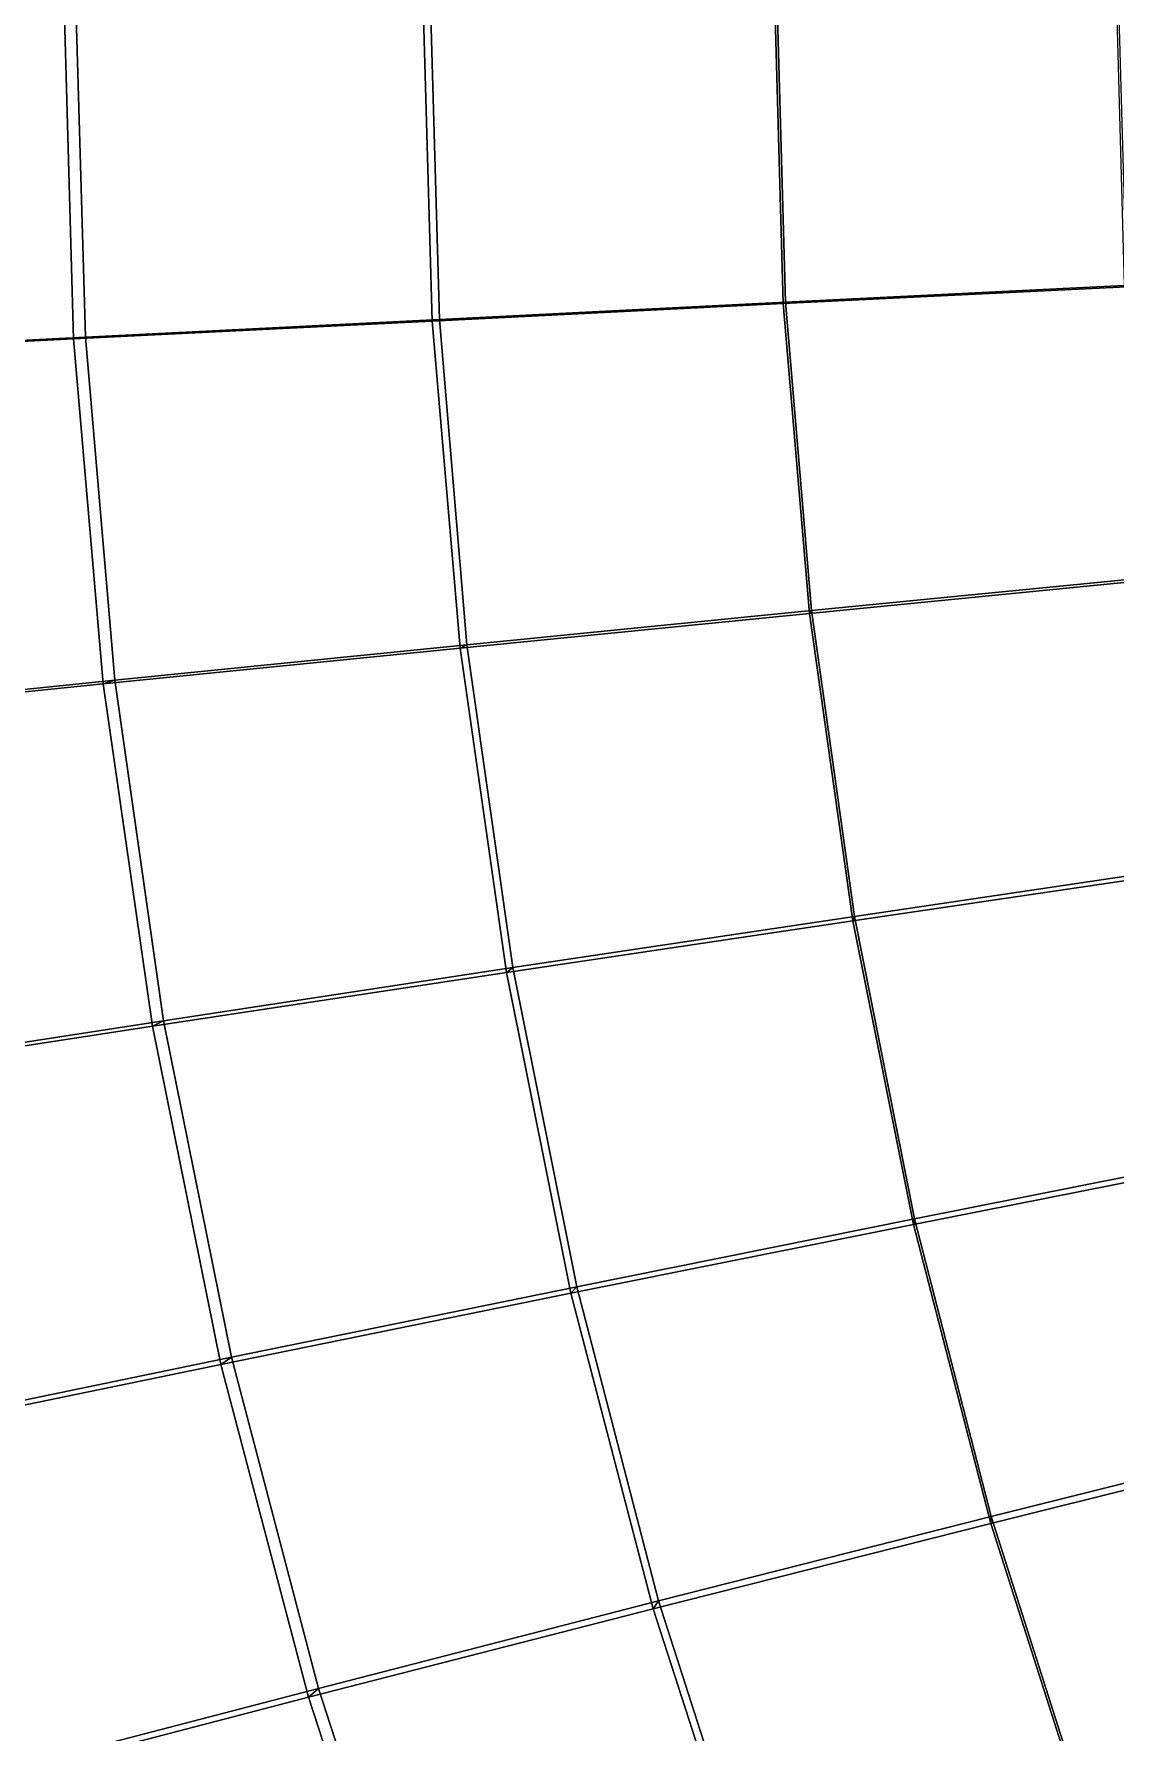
# Model space of a CAD drawing. Header units: metres. Extents: x -2184624 to 1125696, y -1900362 to 1900362.
# Drawn here: x -1068325 to -895741, y -277658 to -6583 of the extents above; entities that cross this region are included whole.
import ezdxf

# ---------------------------------------------------------------- set-up
doc = ezdxf.new("R2010")
doc.units = ezdxf.units.M

msp = doc.modelspace()

# ---------------------------------------------------------------- linework, layer by layer
at = {"layer": '1'}
for points in [[(-1060105.6, -54985.293, 598048.94), (-1117816.8, -57928.793, 590450.8), (-1119479.2, 0.01, 590733.8), (-1061670.9, -0.049, 598339.5)], [(-948709.56, -49634.027, 622856.75), (-1004738.5, -52405.004, 620458.7), (-1006222.94, -0.059, 620751), (-950103.06, 0.039, 623153.9)], [(-948335.8, -49402.01, 605398.9), (-1003608.6, -52144.277, 602989.44), (-1005080.56, -0.056, 603286.1), (-949717.2, 0.019, 605700.25)], [(-893911.06, -46959.266, 622851.94), (-948709.56, -49634.027, 622856.75), (-950103.06, 0.039, 623153.9), (-895217, -0.017, 623152.75)], [(-948335.8, -49402.01, 605398.9), (-948709.56, -49634.027, 622856.75), (-950103.06, 0.039, 623153.9), (-949717.2, 0.019, 605700.25)], [(-949717.2, 0.019, 605700.25), (-950103.06, 0.039, 623153.9), (-948709.56, -49634.027, 622856.75), (-948335.8, -49402.01, 605398.9)], [(-894291.3, -46754.688, 605393.8), (-948335.8, -49402.01, 605398.9), (-949717.2, 0.019, 605700.25), (-895585.75, -0.022, 605698.75)], [(-1061998.4, -55276.207, 615543.2), (-1120484.2, -58251.598, 607985.8), (-1122160.5, -0.02, 608264.3), (-1063576.6, -0.065, 615829.4)], [(-1060105.6, -54985.293, 598048.94), (-1061998.4, -55276.207, 615543.2), (-1063576.6, -0.065, 615829.4), (-1061670.9, -0.049, 598339.5)], [(-1061670.9, -0.049, 598339.5), (-1063576.6, -0.065, 615829.4), (-1061998.4, -55276.207, 615543.2), (-1060105.6, -54985.293, 598048.94)], [(-1004738.5, -52405.004, 620458.7), (-1061998.4, -55276.207, 615543.2), (-1063576.6, -0.065, 615829.4), (-1006222.94, -0.059, 620751)], [(-1003608.6, -52144.277, 602989.44), (-1060105.6, -54985.293, 598048.94), (-1061670.9, -0.049, 598339.5), (-1005080.56, -0.056, 603286.1)], [(-1003608.6, -52144.277, 602989.44), (-1004738.5, -52405.004, 620458.7), (-1006222.94, -0.059, 620751), (-1005080.56, -0.056, 603286.1)], [(-1005080.56, -0.056, 603286.1), (-1006222.94, -0.059, 620751), (-1004738.5, -52405.004, 620458.7), (-1003608.6, -52144.277, 602989.44)], [(-948335.8, -49402.01, 605398.9), (-948709.56, -49634.027, 622856.75), (-893911.06, -46959.266, 622851.94), (-894291.3, -46754.688, 605393.8)], [(-894291.3, -46754.688, 605393.8), (-893911.06, -46959.266, 622851.94), (-948709.56, -49634.027, 622856.75), (-948335.8, -49402.01, 605398.9)], [(-889999.44, -93739.35, 621949.9), (-944535.3, -99077.4, 621965.4), (-948709.56, -49634.027, 622856.75), (-893911.06, -46959.266, 622851.94)], [(-890414.44, -93331.76, 604479.4), (-944197.56, -98614.98, 604494.9), (-948335.8, -49402.01, 605398.9), (-894291.3, -46754.688, 605393.8)], [(-1003608.6, -52144.277, 602989.44), (-1004738.5, -52405.004, 620458.7), (-948709.56, -49634.027, 622856.75), (-948335.8, -49402.01, 605398.9)], [(-948335.8, -49402.01, 605398.9), (-948709.56, -49634.027, 622856.75), (-1004738.5, -52405.004, 620458.7), (-1003608.6, -52144.277, 602989.44)], [(-944535.3, -99077.4, 621965.4), (-1000292.2, -104607.266, 619582.1), (-1004738.5, -52405.004, 620458.7), (-948709.56, -49634.027, 622856.75)], [(-944197.56, -98614.98, 604494.9), (-999200.06, -104087.5, 602100), (-1003608.6, -52144.277, 602989.44), (-948335.8, -49402.01, 605398.9)], [(-944197.56, -98614.98, 604494.9), (-944535.3, -99077.4, 621965.4), (-948709.56, -49634.027, 622856.75), (-948335.8, -49402.01, 605398.9)], [(-948335.8, -49402.01, 605398.9), (-948709.56, -49634.027, 622856.75), (-944535.3, -99077.4, 621965.4), (-944197.56, -98614.98, 604494.9)], [(-1060105.6, -54985.293, 598048.94), (-1061998.4, -55276.207, 615543.2), (-1004738.5, -52405.004, 620458.7), (-1003608.6, -52144.277, 602989.44)], [(-1003608.6, -52144.277, 602989.44), (-1004738.5, -52405.004, 620458.7), (-1061998.4, -55276.207, 615543.2), (-1060105.6, -54985.293, 598048.94)], [(-1000292.2, -104607.266, 619582.1), (-1057270, -110337.484, 614685.56), (-1061998.4, -55276.207, 615543.2), (-1004738.5, -52405.004, 620458.7)], [(-999200.06, -104087.5, 602100), (-1055416.8, -109757.45, 597178.2), (-1060105.6, -54985.293, 598048.94), (-1003608.6, -52144.277, 602989.44)], [(-999200.06, -104087.5, 602100), (-1000292.2, -104607.266, 619582.1), (-1004738.5, -52405.004, 620458.7), (-1003608.6, -52144.277, 602989.44)], [(-1003608.6, -52144.277, 602989.44), (-1004738.5, -52405.004, 620458.7), (-1000292.2, -104607.266, 619582.1), (-999200.06, -104087.5, 602100)], [(-1117816.8, -57928.793, 590450.8), (-1120484.2, -58251.598, 607985.8), (-1061998.4, -55276.207, 615543.2), (-1060105.6, -54985.293, 598048.94)], [(-1060105.6, -54985.293, 598048.94), (-1061998.4, -55276.207, 615543.2), (-1120484.2, -58251.598, 607985.8), (-1117816.8, -57928.793, 590450.8)], [(-1057270, -110337.484, 614685.56), (-1115463.8, -116275.43, 607151.06), (-1120484.2, -58251.598, 607985.8), (-1061998.4, -55276.207, 615543.2)], [(-1055416.8, -109757.45, 597178.2), (-1112837.8, -115631.664, 589602.8), (-1117816.8, -57928.793, 590450.8), (-1060105.6, -54985.293, 598048.94)], [(-1055416.8, -109757.45, 597178.2), (-1057270, -110337.484, 614685.56), (-1061998.4, -55276.207, 615543.2), (-1060105.6, -54985.293, 598048.94)], [(-1060105.6, -54985.293, 598048.94), (-1061998.4, -55276.207, 615543.2), (-1057270, -110337.484, 614685.56), (-1055416.8, -109757.45, 597178.2)], [(-944197.56, -98614.98, 604494.9), (-944535.3, -99077.4, 621965.4), (-889999.44, -93739.35, 621949.9), (-890414.44, -93331.76, 604479.4)], [(-890414.44, -93331.76, 604479.4), (-889999.44, -93739.35, 621949.9), (-944535.3, -99077.4, 621965.4), (-944197.56, -98614.98, 604494.9)], [(-883500.06, -140162.39, 620448.8), (-937599.9, -148140.44, 620482.2), (-944535.3, -99077.4, 621965.4), (-889999.44, -93739.35, 621949.9)], [(-883972.7, -139554.98, 602957.7), (-937322.25, -147450.97, 602990.56), (-944197.56, -98614.98, 604494.9), (-890414.44, -93331.76, 604479.4)], [(-999200.06, -104087.5, 602100), (-1000292.2, -104607.266, 619582.1), (-944535.3, -99077.4, 621965.4), (-944197.56, -98614.98, 604494.9)], [(-944197.56, -98614.98, 604494.9), (-944535.3, -99077.4, 621965.4), (-1000292.2, -104607.266, 619582.1), (-999200.06, -104087.5, 602100)], [(-937599.9, -148140.44, 620482.2), (-992904.6, -156405.55, 618123.56), (-1000292.2, -104607.266, 619582.1), (-944535.3, -99077.4, 621965.4)], [(-937322.25, -147450.97, 602990.56), (-991875.25, -155630.2, 600619.94), (-999200.06, -104087.5, 602100), (-944197.56, -98614.98, 604494.9)], [(-937322.25, -147450.97, 602990.56), (-937599.9, -148140.44, 620482.2), (-944535.3, -99077.4, 621965.4), (-944197.56, -98614.98, 604494.9)], [(-944197.56, -98614.98, 604494.9), (-944535.3, -99077.4, 621965.4), (-937599.9, -148140.44, 620482.2), (-937322.25, -147450.97, 602990.56)], [(-1055416.8, -109757.45, 597178.2), (-1057270, -110337.484, 614685.56), (-1000292.2, -104607.266, 619582.1), (-999200.06, -104087.5, 602100)], [(-999200.06, -104087.5, 602100), (-1000292.2, -104607.266, 619582.1), (-1057270, -110337.484, 614685.56), (-1055416.8, -109757.45, 597178.2)], [(-992904.6, -156405.55, 618123.56), (-1049413.6, -164969.95, 613258.5), (-1057270, -110337.484, 614685.56), (-1000292.2, -104607.266, 619582.1)], [(-991875.25, -155630.2, 600619.94), (-1047626.2, -164104.3, 595729.25), (-1055416.8, -109757.45, 597178.2), (-999200.06, -104087.5, 602100)], [(-991875.25, -155630.2, 600619.94), (-992904.6, -156405.55, 618123.56), (-1000292.2, -104607.266, 619582.1), (-999200.06, -104087.5, 602100)], [(-999200.06, -104087.5, 602100), (-1000292.2, -104607.266, 619582.1), (-992904.6, -156405.55, 618123.56), (-991875.25, -155630.2, 600619.94)], [(-1112837.8, -115631.664, 589602.8), (-1115463.8, -116275.43, 607151.06), (-1057270, -110337.484, 614685.56), (-1055416.8, -109757.45, 597178.2)], [(-1055416.8, -109757.45, 597178.2), (-1057270, -110337.484, 614685.56), (-1115463.8, -116275.43, 607151.06), (-1112837.8, -115631.664, 589602.8)], [(-1049413.6, -164969.95, 613258.5), (-1107121.9, -173845, 605761.94), (-1115463.8, -116275.43, 607151.06), (-1057270, -110337.484, 614685.56)], [(-1047626.2, -164104.3, 595729.25), (-1104564.9, -172883.94, 588191.44), (-1112837.8, -115631.664, 589602.8), (-1055416.8, -109757.45, 597178.2)], [(-1047626.2, -164104.3, 595729.25), (-1049413.6, -164969.95, 613258.5), (-1057270, -110337.484, 614685.56), (-1055416.8, -109757.45, 597178.2)], [(-1055416.8, -109757.45, 597178.2), (-1057270, -110337.484, 614685.56), (-1049413.6, -164969.95, 613258.5), (-1047626.2, -164104.3, 595729.25)], [(-937322.25, -147450.97, 602990.56), (-937599.9, -148140.44, 620482.2), (-883500.06, -140162.39, 620448.8), (-883972.7, -139554.98, 602957.7)], [(-883972.7, -139554.98, 602957.7), (-883500.06, -140162.39, 620448.8), (-937599.9, -148140.44, 620482.2), (-937322.25, -147450.97, 602990.56)], [(-874444.1, -186051.95, 618351.5), (-927935.8, -196635.77, 618410.4), (-937599.9, -148140.44, 620482.2), (-883500.06, -140162.39, 620448.8)], [(-874997.5, -185249.52, 600831.6), (-927742.2, -195724.17, 600889.25), (-937322.25, -147450.97, 602990.56), (-883972.7, -139554.98, 602957.7)], [(-991875.25, -155630.2, 600619.94), (-992904.6, -156405.55, 618123.56), (-937599.9, -148140.44, 620482.2), (-937322.25, -147450.97, 602990.56)], [(-937322.25, -147450.97, 602990.56), (-937599.9, -148140.44, 620482.2), (-992904.6, -156405.55, 618123.56), (-991875.25, -155630.2, 600619.94)], [(-927935.8, -196635.77, 618410.4), (-982610.3, -207600.34, 616086.25), (-992904.6, -156405.55, 618123.56), (-937599.9, -148140.44, 620482.2)], [(-927742.2, -195724.17, 600889.25), (-981668.7, -206574.53, 598552.5), (-991875.25, -155630.2, 600619.94), (-937322.25, -147450.97, 602990.56)], [(-927742.2, -195724.17, 600889.25), (-927935.8, -196635.77, 618410.4), (-937599.9, -148140.44, 620482.2), (-937322.25, -147450.97, 602990.56)], [(-937322.25, -147450.97, 602990.56), (-937599.9, -148140.44, 620482.2), (-927935.8, -196635.77, 618410.4), (-927742.2, -195724.17, 600889.25)], [(-1047626.2, -164104.3, 595729.25), (-1049413.6, -164969.95, 613258.5), (-992904.6, -156405.55, 618123.56), (-991875.25, -155630.2, 600619.94)], [(-991875.25, -155630.2, 600619.94), (-992904.6, -156405.55, 618123.56), (-1049413.6, -164969.95, 613258.5), (-1047626.2, -164104.3, 595729.25)], [(-982610.3, -207600.34, 616086.25), (-1038466.94, -218962.34, 611264.8), (-1049413.6, -164969.95, 613258.5), (-992904.6, -156405.55, 618123.56)], [(-981668.7, -206574.53, 598552.5), (-1036771.3, -217816.44, 593704.94), (-1047626.2, -164104.3, 595729.25), (-991875.25, -155630.2, 600619.94)], [(-981668.7, -206574.53, 598552.5), (-982610.3, -207600.34, 616086.25), (-992904.6, -156405.55, 618123.56), (-991875.25, -155630.2, 600619.94)], [(-991875.25, -155630.2, 600619.94), (-992904.6, -156405.55, 618123.56), (-982610.3, -207600.34, 616086.25), (-981668.7, -206574.53, 598552.5)], [(-1104564.9, -172883.94, 588191.44), (-1107121.9, -173845, 605761.94), (-1049413.6, -164969.95, 613258.5), (-1047626.2, -164104.3, 595729.25)], [(-1047626.2, -164104.3, 595729.25), (-1049413.6, -164969.95, 613258.5), (-1107121.9, -173845, 605761.94), (-1104564.9, -172883.94, 588191.44)], [(-1038466.94, -218962.34, 611264.8), (-1095498.1, -230736.45, 603821.56), (-1107121.9, -173845, 605761.94), (-1049413.6, -164969.95, 613258.5)], [(-1036771.3, -217816.44, 593704.94), (-1093037.6, -229463.67, 586220.06), (-1104564.9, -172883.94, 588191.44), (-1047626.2, -164104.3, 595729.25)], [(-1036771.3, -217816.44, 593704.94), (-1038466.94, -218962.34, 611264.8), (-1049413.6, -164969.95, 613258.5), (-1047626.2, -164104.3, 595729.25)], [(-1047626.2, -164104.3, 595729.25), (-1049413.6, -164969.95, 613258.5), (-1038466.94, -218962.34, 611264.8), (-1036771.3, -217816.44, 593704.94)], [(-927742.2, -195724.17, 600889.25), (-927935.8, -196635.77, 618410.4), (-874444.1, -186051.95, 618351.5), (-874997.5, -185249.52, 600831.6)], [(-874997.5, -185249.52, 600831.6), (-874444.1, -186051.95, 618351.5), (-927935.8, -196635.77, 618410.4), (-927742.2, -195724.17, 600889.25)], [(-862873.25, -231234.55, 615662.75), (-915587.9, -244378.19, 615754.4), (-927935.8, -196635.77, 618410.4), (-874444.1, -186051.95, 618351.5)], [(-863530.1, -230243.48, 598105.9), (-915502.1, -243251.06, 598195.4), (-927742.2, -195724.17, 600889.25), (-874997.5, -185249.52, 600831.6)], [(-981668.7, -206574.53, 598552.5), (-982610.3, -207600.34, 616086.25), (-927935.8, -196635.77, 618410.4), (-927742.2, -195724.17, 600889.25)], [(-927742.2, -195724.17, 600889.25), (-927935.8, -196635.77, 618410.4), (-982610.3, -207600.34, 616086.25), (-981668.7, -206574.53, 598552.5)], [(-915587.9, -244378.19, 615754.4), (-969457.4, -257994.88, 613474.75), (-982610.3, -207600.34, 616086.25), (-927935.8, -196635.77, 618410.4)], [(-915502.1, -243251.06, 598195.4), (-968628.25, -256725.4, 595902.25), (-981668.7, -206574.53, 598552.5), (-927742.2, -195724.17, 600889.25)], [(-915502.1, -243251.06, 598195.4), (-915587.9, -244378.19, 615754.4), (-927935.8, -196635.77, 618410.4), (-927742.2, -195724.17, 600889.25)], [(-927742.2, -195724.17, 600889.25), (-927935.8, -196635.77, 618410.4), (-915587.9, -244378.19, 615754.4), (-915502.1, -243251.06, 598195.4)], [(-1036771.3, -217816.44, 593704.94), (-1038466.94, -218962.34, 611264.8), (-982610.3, -207600.34, 616086.25), (-981668.7, -206574.53, 598552.5)], [(-981668.7, -206574.53, 598552.5), (-982610.3, -207600.34, 616086.25), (-1038466.94, -218962.34, 611264.8), (-1036771.3, -217816.44, 593704.94)], [(-969457.4, -257994.88, 613474.75), (-1024479.25, -272105.75, 608709.56), (-1038466.94, -218962.34, 611264.8), (-982610.3, -207600.34, 616086.25)], [(-968628.25, -256725.4, 595902.25), (-1022901.4, -270686.7, 591110.3), (-1036771.3, -217816.44, 593704.94), (-981668.7, -206574.53, 598552.5)], [(-968628.25, -256725.4, 595902.25), (-969457.4, -257994.88, 613474.75), (-982610.3, -207600.34, 616086.25), (-981668.7, -206574.53, 598552.5)], [(-981668.7, -206574.53, 598552.5), (-982610.3, -207600.34, 616086.25), (-969457.4, -257994.88, 613474.75), (-968628.25, -256725.4, 595902.25)], [(-1093037.6, -229463.67, 586220.06), (-1095498.1, -230736.45, 603821.56), (-1038466.94, -218962.34, 611264.8), (-1036771.3, -217816.44, 593704.94)], [(-1036771.3, -217816.44, 593704.94), (-1038466.94, -218962.34, 611264.8), (-1095498.1, -230736.45, 603821.56), (-1093037.6, -229463.67, 586220.06)], [(-1024479.25, -272105.75, 608709.56), (-1080646.1, -286728.53, 601334.44), (-1095498.1, -230736.45, 603821.56), (-1038466.94, -218962.34, 611264.8)], [(-1022901.4, -270686.7, 591110.3), (-1078309.1, -285151.4, 583693.06), (-1093037.6, -229463.67, 586220.06), (-1036771.3, -217816.44, 593704.94)], [(-1022901.4, -270686.7, 591110.3), (-1024479.25, -272105.75, 608709.56), (-1038466.94, -218962.34, 611264.8), (-1036771.3, -217816.44, 593704.94)], [(-1036771.3, -217816.44, 593704.94), (-1038466.94, -218962.34, 611264.8), (-1024479.25, -272105.75, 608709.56), (-1022901.4, -270686.7, 591110.3)], [(-915502.1, -243251.06, 598195.4), (-915587.9, -244378.19, 615754.4), (-862873.25, -231234.55, 615662.75), (-863530.1, -230243.48, 598105.9)], [(-863530.1, -230243.48, 598105.9), (-862873.25, -231234.55, 615662.75), (-915587.9, -244378.19, 615754.4), (-915502.1, -243251.06, 598195.4)], [(-849624.25, -274368.2, 594786.2), (-900659.4, -289852.28, 594914.5), (-915502.1, -243251.06, 598195.4), (-863530.1, -230243.48, 598105.9)], [(-848841.25, -275539.75, 612388.06), (-900613.9, -291186.6, 612519.75), (-915587.9, -244378.19, 615754.4), (-862873.25, -231234.55, 615662.75)], [(-968628.25, -256725.4, 595902.25), (-969457.4, -257994.88, 613474.75), (-915587.9, -244378.19, 615754.4), (-915502.1, -243251.06, 598195.4)], [(-915502.1, -243251.06, 598195.4), (-915587.9, -244378.19, 615754.4), (-969457.4, -257994.88, 613474.75), (-968628.25, -256725.4, 595902.25)], [(-900659.4, -289852.28, 594914.5), (-952815.06, -305892.66, 592674.56), (-968628.25, -256725.4, 595902.25), (-915502.1, -243251.06, 598195.4)], [(-900659.4, -289852.28, 594914.5), (-900613.9, -291186.6, 612519.75), (-915587.9, -244378.19, 615754.4), (-915502.1, -243251.06, 598195.4)], [(-915502.1, -243251.06, 598195.4), (-915587.9, -244378.19, 615754.4), (-900613.9, -291186.6, 612519.75), (-900659.4, -289852.28, 594914.5)], [(-900613.9, -291186.6, 612519.75), (-953507.2, -307397.16, 610294.3), (-969457.4, -257994.88, 613474.75), (-915587.9, -244378.19, 615754.4)], [(-1022901.4, -270686.7, 591110.3), (-1024479.25, -272105.75, 608709.56), (-969457.4, -257994.88, 613474.75), (-968628.25, -256725.4, 595902.25)], [(-968628.25, -256725.4, 595902.25), (-969457.4, -257994.88, 613474.75), (-1024479.25, -272105.75, 608709.56), (-1022901.4, -270686.7, 591110.3)], [(-952815.06, -305892.66, 592674.56), (-1006082.6, -322512.53, 587950.4), (-1022901.4, -270686.7, 591110.3), (-968628.25, -256725.4, 595902.25)], [(-952815.06, -305892.66, 592674.56), (-953507.2, -307397.16, 610294.3), (-969457.4, -257994.88, 613474.75), (-968628.25, -256725.4, 595902.25)], [(-968628.25, -256725.4, 595902.25), (-969457.4, -257994.88, 613474.75), (-953507.2, -307397.16, 610294.3), (-952815.06, -305892.66, 592674.56)], [(-953507.2, -307397.16, 610294.3), (-1007517, -324195.9, 605597.6), (-1024479.25, -272105.75, 608709.56), (-969457.4, -257994.88, 613474.75)], [(-1078309.1, -285151.4, 583693.06), (-1080646.1, -286728.53, 601334.44), (-1024479.25, -272105.75, 608709.56), (-1022901.4, -270686.7, 591110.3)], [(-1022901.4, -270686.7, 591110.3), (-1024479.25, -272105.75, 608709.56), (-1080646.1, -286728.53, 601334.44), (-1078309.1, -285151.4, 583693.06)], [(-1006082.6, -322512.53, 587950.4), (-1060448.5, -339732.75, 580615.75), (-1078309.1, -285151.4, 583693.06), (-1022901.4, -270686.7, 591110.3)], [(-1006082.6, -322512.53, 587950.4), (-1007517, -324195.9, 605597.6), (-1024479.25, -272105.75, 608709.56), (-1022901.4, -270686.7, 591110.3)], [(-1022901.4, -270686.7, 591110.3), (-1024479.25, -272105.75, 608709.56), (-1007517, -324195.9, 605597.6), (-1006082.6, -322512.53, 587950.4)], [(-1007517, -324195.9, 605597.6), (-1062634.8, -341604.88, 598305.9), (-1080646.1, -286728.53, 601334.44), (-1024479.25, -272105.75, 608709.56)], [(-833345.6, -317459.72, 590879.5), (-883283.4, -335353.22, 591053.5), (-900659.4, -289852.28, 594914.5), (-849624.25, -274368.2, 594786.2)], [(-900659.4, -289852.28, 594914.5), (-900613.9, -291186.6, 612519.75), (-848841.25, -275539.75, 612388.06), (-849624.25, -274368.2, 594786.2)], [(-849624.25, -274368.2, 594786.2), (-848841.25, -275539.75, 612388.06), (-900613.9, -291186.6, 612519.75), (-900659.4, -289852.28, 594914.5)], [(-832414, -318802.1, 608534.5), (-883083.1, -336884.72, 608713.25), (-900613.9, -291186.6, 612519.75), (-848841.25, -275539.75, 612388.06)]]:
    msp.add_3dface(points, dxfattribs=at)

doc.saveas('drawing.dxf')
